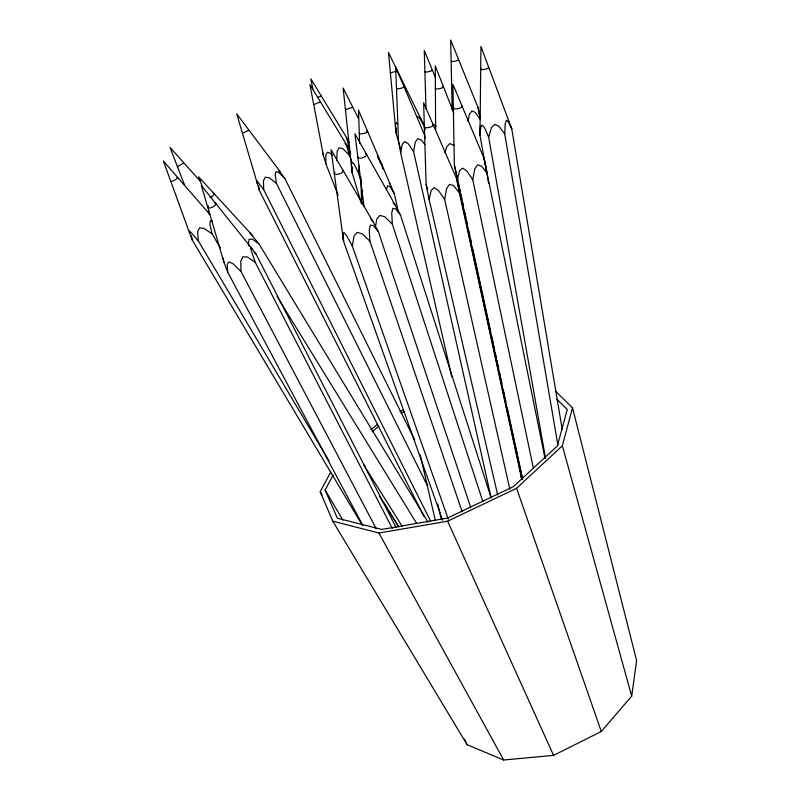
<?xml version="1.0" encoding="UTF-8"?>
<svg xmlns="http://www.w3.org/2000/svg" width="800" height="800" viewBox="0 0 800 800"><rect width="100%" height="100%" fill="white"/><g stroke="black" fill="none" stroke-linecap="round" stroke-linejoin="round"><path stroke-width="1.2" d="M362.6 525.71L192.43 240.35L189.65 233.19L189.71 231.12L198.31 240.86L329.08 460.97M361.9 190.25L361.56 200.55L362.4 204.2M480.39 125.38L479.98 135.31L488.63 183.26M557.9 445.15L504.73 134.07L505.16 124.03L506.37 120.3L508.45 121.71L511.78 129.01L562.24 429.47M336.71 160.27L337.16 151.26L339.22 147.8L343 148.84L349.26 155.05L351.49 160.89M330.76 472L320.21 491.7L332.77 521.16L467.11 744.72L503.68 760L553.57 755.38L601.29 731.49L631.69 696.12L636.63 660.6L572.52 407.8L555.66 391.32M361.23 182.24L358.38 172.67L359.54 165.63M448.28 519.25L352.32 246.04L354 236.06L357.2 232.34L362.19 233.78L369.9 241.16L462.21 511.84M451.76 376.77L400.71 153.08L402.26 144.39L404.69 141.58L408.25 143.7L413.6 151.65L491.06 497.34M375.43 226.76L376.8 219.07L379.98 215.39L384.86 216.82L392.34 224.14L482.87 501.61M413.6 151.65L415.31 142.15L417.86 138.68L421.5 140.16L424.86 144.66M509.81 489.07L444.65 199.47L446.61 188.61L449.46 184.39L453.5 185.54L459.44 192.83L521.73 479.21M468.04 121.39L469.36 114.34L471.85 110.94L475.33 112.45L480.43 119.63L478.09 107.74L450.67 40L452.19 109.74M533.36 468.04L472.76 179.7L474.75 169L477.55 164.85L481.45 166.04L487.12 173.29L484.13 158.64L452.92 84.33L454.35 165.21L522.3 479.01M497.7 494.98L429.11 199.46L431.18 190.44L434.18 187.74L438.41 190.41L444.65 199.47M457.31 179.84L459.51 170.87L462.53 168.16L466.7 170.77L472.76 179.7M631.69 696.12L562.36 445.78L572.52 407.8M444.97 152.79L446.61 146.87L449.85 143.57L454.08 145.39M545.55 458.33L488.67 137.25L491.44 127.72L494.73 124.4L498.92 126.24L504.73 134.07M386.31 189.62L387.73 185.64L390.29 186.89L394.48 194.11L398.46 212.43M556.78 399.11L567.3 409.53L557.33 445.98L513.4 486.62L447.49 518.06L381.75 529.45L337.4 518.23L325.12 490.07L333.17 474.91M362.81 190.53L361.61 192.52L361.56 200.55L360.76 176.89M425.05 71.82C425.61 72.78 434.17 70.52 431.37 70.19M332.77 521.16L378.92 533.02L447.63 521.2L516.58 488.29L562.36 445.78M177.88 166.35L177.47 166.74L183.46 163.08M372.05 431.71L378.8 426.25M370.85 429.69L377.57 424.27M242.77 133.18L248.98 130.19L248.44 130.4M451.64 61.2C450.81 62.43 459.2 60.55 458.18 59.73M397.09 88.32C395.93 89.73 404.5 87.83 403.7 86.84M313.98 104.47L320.3 102.04M400.06 411.49L403.44 409.91M401.19 413.16L404.57 411.58M346.11 109.23L345.46 109.62L352.58 107.37M390.96 72.61L390.38 72.88L396.25 71.31M317.46 97.49L321.25 95.95L320.6 96.17M212.42 220.99L210.38 220.66L209.86 224.54L212.11 233.89L220.33 247.91M396.03 527.4L256.03 254.09L251.85 248.53L250.47 248.11L255.23 262.31L392.38 528.6M432.76 124.09L436.29 126.16M417.3 116.55L419.68 118.1L423.84 125.01L425.17 129.83M255.23 262.31L247.4 256.99L242.88 256.82L240.75 261.27L241 271.52L376.27 528.79M212.11 233.89L204.07 228.39L199.57 227.83L197.65 231.63L198.31 240.86M428.01 522.13L259.02 243.96L252.32 239.19L249.07 239.29L248.5 243.81L249.03 246.06M427.68 486.17L276.52 183.51L269.43 177.88L265.36 177.14L263.46 180.7L263.66 189.57L430.56 520.96M278.73 170.4L284.89 178.53L414.83 440.18M241 271.52L233.34 263.98L229.04 261.87L227.19 264.37L227.78 272.31L362.81 525.4M345.01 143.62L349.39 147.97L346.49 137.6L349.06 142.46M254.37 252.43L256.03 254.09M249.87 232.84L259.02 243.96M284.89 178.53L279.07 172.63L276.05 171.63L275.16 174.91L276.52 183.51M397.68 123.98L396.27 122.53L395.48 124.98L396.01 132.9L400.45 148.49M252.73 235.73L198.63 176.84L202.44 186.88M200.38 181.3L169.98 147.4L184.55 185M332.33 155.28L330.86 153.61L327.48 152.2L325.84 155.27L325.89 163.78L338.1 195.23M209.85 214.51L163.37 160.97L189.65 233.19M470.63 507.13L378.38 231.66L373.21 225.52L370.35 225.13L369.24 229.91L369.9 241.16M393.08 202.62L395.27 205.25L400.46 214.96L491.15 497.94M370.85 219.11L373.06 221.8L378.38 231.66M400.46 214.96L395.53 208.81L392.81 208.37L391.73 213.05L392.34 224.14M251.85 248.53L201.38 185.54L223.97 262.37L227.78 272.31M389.21 183.06L390.42 184.65M280.12 171.63L236.73 113.88L259.4 190.55L424.11 516.78M263.66 189.57L256.81 180.73L256.91 183.11M350.79 153.42L346.3 144.44L349.26 155.05M379.68 161.45L381.66 164.52L383.06 169.31M379.58 496.28L398.83 526.92M363.79 464.97L402.19 526.35M383.5 502.12L398.54 526.55M277.05 296.5L416.51 523.18M347.68 139.46L310.86 78.84L312.84 89.26M347.51 146.32L309.91 84.53L323.45 155.78L325.89 163.78M320.21 491.7L322.12 494.91M325.12 490.07L342.9 520.1M373.06 221.8L331.03 149.73L343.59 241.33L442.58 520.18M395.27 205.25L354.93 133.79L363.93 206.17M378.92 533.02L503.68 760M352.32 246.04L346.91 236.13L343.98 232.49L342.86 233.98L343.59 241.33L343.2 235.16M419.95 117.41L423.84 125.01L388.46 52.44L396.01 132.9L395.93 127.96M378.07 157.41L381.66 164.52L377.24 155.73M358.43 118.39L343.12 87.99L352.18 172.8L361.47 203.89M358.38 172.67L354.26 164.47L352.09 162.09L351.38 164.58L352.18 172.8L352.09 167.04M464.45 739.1L467.11 744.72M447.63 521.2L553.57 755.38M522.09 479.08L456.78 179.08L423.63 102.76L426.12 184.54L429.11 199.46M394.48 194.11L358.48 110.12L359.61 143.27M488.67 137.25L484.78 128.08L482.3 125.08L480.74 127.21L479.98 135.31L480.95 46.52L511.78 129.01L508.42 121.04M426.12 184.54L427.56 189.31M435.26 77.09L424.27 50.54L426 108.87M453.93 113.38L435.26 65.91L435.63 130.66M516.58 488.29L601.29 731.49M454.35 165.21L456.4 173.65M191.31 235.74L192.43 240.35M420.18 454.76L435.32 520.44M437.8 503.89L441.4 519.71M223.03 258.17L223.97 262.37M456.66 174.87L457.98 180.96M458.51 183.4L460.36 191.94M460.89 194.37L461.95 199.25M462.48 201.69L463.54 206.57M464.86 212.66L465.92 217.54M466.45 219.98L467.51 224.86M468.83 230.95L469.89 235.83M470.42 238.27L471.48 243.15M472.8 249.24L490.79 332.15M491.32 334.59L494.76 350.44M495.29 352.88L496.35 357.76M496.88 360.2L498.73 368.73M499.26 371.17L500.32 376.05M500.85 378.48L501.91 383.36M503.23 389.46L504.29 394.34M504.82 396.77L505.88 401.65M507.2 407.75L522.55 478.47M478.09 107.74L479.82 116.12M459.44 192.83L456.41 177.89M545.01 458.37L484.13 158.64M400.71 153.08L398.52 140.95L395.67 67.02L424.63 135.21L425.12 138.29M515.76 447.9L516.69 452.82M517.15 455.27L518.08 460.18M519.24 466.32L520.17 471.24M520.64 473.69L521.57 478.6M323.01 153.17L323.45 155.78M258.64 185.7L259.4 190.55M208.41 210.49L208.8 213.9M176.98 177.53A3.99 0.71 -29.1 0 1 175.29 179.72A3.99 0.71 -29.1 0 1 170.8 181.27M365.34 153.83A4.62 1.75 -18.4 0 1 365.91 156.01A4.62 1.75 -18.4 0 1 360.43 158.18A4.62 1.75 -18.4 0 1 357.99 156.74M432.64 124.38A4.59 1.46 -13.3 0 1 430.15 127.14A4.59 1.46 -13.3 0 1 424.36 126.98M442.93 86.56A4.14 0.89 -11.7 0 1 440.06 88.5A4.14 0.89 -11.7 0 1 435.51 88.27M366.56 131.12A4.31 1.02 -12.5 0 1 366.84 132.4A4.31 1.02 -12.5 0 1 361.55 133.8A4.31 1.02 -12.5 0 1 359.45 133.01M461.43 105.74A4.51 1.4 -12.9 0 1 460.76 107.71A4.51 1.4 -12.9 0 1 455.1 108.98A4.51 1.4 -12.9 0 1 453.82 107.45M342.66 170.11A4.7 1.8 -18.9 0 1 341.63 172.79A4.7 1.8 -18.9 0 1 335.86 174.44A4.7 1.8 -18.9 0 1 334.9 172.31M213.29 193.35A4.32 1.42 -30.7 0 1 213.73 194.91A4.32 1.42 -30.7 0 1 210.04 197.66M214.95 203.12A4.46 1.67 -26.3 0 1 214.75 205.69A4.46 1.67 -26.3 0 1 209.25 208.06A4.46 1.67 -26.3 0 1 208.52 205.91M488.18 67.31A4.15 0.86 -11.3 0 1 487.55 68.55A4.15 0.86 -11.3 0 1 482.32 69.61A4.15 0.86 -11.3 0 1 481.15 68.73"/></g></svg>
